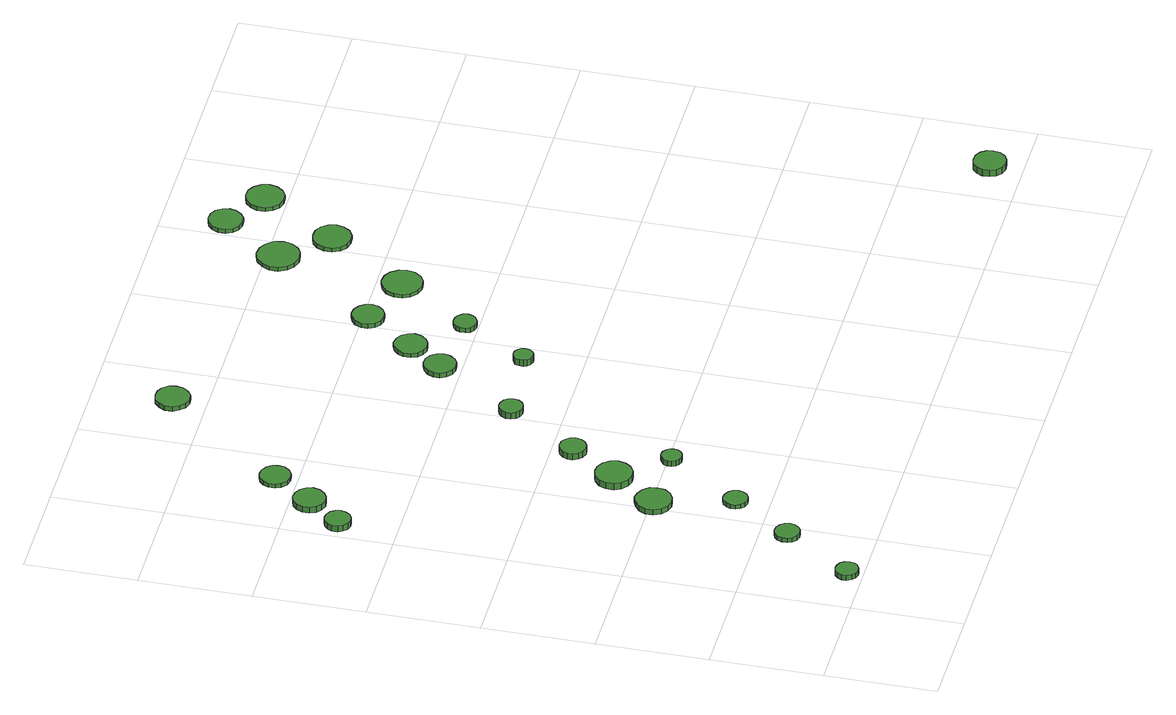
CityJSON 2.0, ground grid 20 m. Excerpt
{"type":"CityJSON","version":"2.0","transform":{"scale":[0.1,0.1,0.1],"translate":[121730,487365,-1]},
"CityObjects":{
"tree1":{"type":"SolitaryVegetationObject","attributes":{"function":"something"},"geometry":[{"type":"MultiSurface","lod":"1","boundaries":[[[0,1,2,3,4,5,6,7,8,9,10,11,12,13,14]],[[15,16,17,18,19,20,21,22,23,24,25,26,27,28,29]],[[0,29,28,1]],[[1,28,27,2]],[[2,27,26,3]],[[3,26,25,4]],[[4,25,24,5]],[[5,24,23,6]],[[6,23,22,7]],[[7,22,21,8]],[[8,21,20,9]],[[9,20,19,10]],[[10,19,18,11]],[[11,18,17,12]],[[12,17,16,13]],[[13,16,15,14]],[[14,15,29,0]]]}]},
"tree2":{"type":"SolitaryVegetationObject","attributes":{"function":"something"},"geometry":[{"type":"MultiSurface","lod":"1","boundaries":[[[30,31,32,33,34,35,36,37,38,39,40,41,42,43,44]],[[45,46,47,48,49,50,51,52,53,54,55,56,57,58,59]],[[30,59,58,31]],[[31,58,57,32]],[[32,57,56,33]],[[33,56,55,34]],[[34,55,54,35]],[[35,54,53,36]],[[36,53,52,37]],[[37,52,51,38]],[[38,51,50,39]],[[39,50,49,40]],[[40,49,48,41]],[[41,48,47,42]],[[42,47,46,43]],[[43,46,45,44]],[[44,45,59,30]]]}]},
"tree3":{"type":"SolitaryVegetationObject","attributes":{"function":"something"},"geometry":[{"type":"MultiSurface","lod":"1","boundaries":[[[60,61,62,63,64,65,66,67,68,69,70,71,72,73,74]],[[75,76,77,78,79,80,81,82,83,84,85,86,87,88,89]],[[60,89,88,61]],[[61,88,87,62]],[[62,87,86,63]],[[63,86,85,64]],[[64,85,84,65]],[[65,84,83,66]],[[66,83,82,67]],[[67,82,81,68]],[[68,81,80,69]],[[69,80,79,70]],[[70,79,78,71]],[[71,78,77,72]],[[72,77,76,73]],[[73,76,75,74]],[[74,75,89,60]]]}]},
"tree4":{"type":"SolitaryVegetationObject","attributes":{"function":"something"},"geometry":[{"type":"MultiSurface","lod":"1","boundaries":[[[90,91,92,93,94,95,96,97,98,99,100,101,102,103,104]],[[105,106,107,108,109,110,111,112,113,114,115,116,117,118,119]],[[90,119,118,91]],[[91,118,117,92]],[[92,117,116,93]],[[93,116,115,94]],[[94,115,114,95]],[[95,114,113,96]],[[96,113,112,97]],[[97,112,111,98]],[[98,111,110,99]],[[99,110,109,100]],[[100,109,108,101]],[[101,108,107,102]],[[102,107,106,103]],[[103,106,105,104]],[[104,105,119,90]]]}]},
"tree5":{"type":"SolitaryVegetationObject","attributes":{"function":"something"},"geometry":[{"type":"MultiSurface","lod":"1","boundaries":[[[120,121,122,123,124,125,126,127,128,129,130,131,132,133,134]],[[135,136,137,138,139,140,141,142,143,144,145,146,147,148,149]],[[120,149,148,121]],[[121,148,147,122]],[[122,147,146,123]],[[123,146,145,124]],[[124,145,144,125]],[[125,144,143,126]],[[126,143,142,127]],[[127,142,141,128]],[[128,141,140,129]],[[129,140,139,130]],[[130,139,138,131]],[[131,138,137,132]],[[132,137,136,133]],[[133,136,135,134]],[[134,135,149,120]]]}]},
"tree6":{"type":"SolitaryVegetationObject","attributes":{"function":"something"},"geometry":[{"type":"MultiSurface","lod":"1","boundaries":[[[150,151,152,153,154,155,156,157,158,159,160,161,162,163,164]],[[165,166,167,168,169,170,171,172,173,174,175,176,177,178,179]],[[150,179,178,151]],[[151,178,177,152]],[[152,177,176,153]],[[153,176,175,154]],[[154,175,174,155]],[[155,174,173,156]],[[156,173,172,157]],[[157,172,171,158]],[[158,171,170,159]],[[159,170,169,160]],[[160,169,168,161]],[[161,168,167,162]],[[162,167,166,163]],[[163,166,165,164]],[[164,165,179,150]]]}]},
"tree7":{"type":"SolitaryVegetationObject","attributes":{"function":"something"},"geometry":[{"type":"MultiSurface","lod":"1","boundaries":[[[180,181,182,183,184,185,186,187,188,189,190,191,192,193,194]],[[195,196,197,198,199,200,201,202,203,204,205,206,207,208,209]],[[180,209,208,181]],[[181,208,207,182]],[[182,207,206,183]],[[183,206,205,184]],[[184,205,204,185]],[[185,204,203,186]],[[186,203,202,187]],[[187,202,201,188]],[[188,201,200,189]],[[189,200,199,190]],[[190,199,198,191]],[[191,198,197,192]],[[192,197,196,193]],[[193,196,195,194]],[[194,195,209,180]]]}]},
"tree8":{"type":"SolitaryVegetationObject","attributes":{"function":"something"},"geometry":[{"type":"MultiSurface","lod":"1","boundaries":[[[210,211,212,213,214,215,216,217,218,219,220,221,222,223,224]],[[225,226,227,228,229,230,231,232,233,234,235,236,237,238,239]],[[210,239,238,211]],[[211,238,237,212]],[[212,237,236,213]],[[213,236,235,214]],[[214,235,234,215]],[[215,234,233,216]],[[216,233,232,217]],[[217,232,231,218]],[[218,231,230,219]],[[219,230,229,220]],[[220,229,228,221]],[[221,228,227,222]],[[222,227,226,223]],[[223,226,225,224]],[[224,225,239,210]]]}]},
"tree9":{"type":"SolitaryVegetationObject","attributes":{"function":"something"},"geometry":[{"type":"MultiSurface","lod":"1","boundaries":[[[240,241,242,243,244,245,246,247,248,249,250,251,252,253,254]],[[255,256,257,258,259,260,261,262,263,264,265,266,267,268,269]],[[240,269,268,241]],[[241,268,267,242]],[[242,267,266,243]],[[243,266,265,244]],[[244,265,264,245]],[[245,264,263,246]],[[246,263,262,247]],[[247,262,261,248]],[[248,261,260,249]],[[249,260,259,250]],[[250,259,258,251]],[[251,258,257,252]],[[252,257,256,253]],[[253,256,255,254]],[[254,255,269,240]]]}]},
"tree10":{"type":"SolitaryVegetationObject","attributes":{"function":"something"},"geometry":[{"type":"MultiSurface","lod":"1","boundaries":[[[270,271,272,273,274,275,276,277,278,279,280,281,282,283,284]],[[285,286,287,288,289,290,291,292,293,294,295,296,297,298,299]],[[270,299,298,271]],[[271,298,297,272]],[[272,297,296,273]],[[273,296,295,274]],[[274,295,294,275]],[[275,294,293,276]],[[276,293,292,277]],[[277,292,291,278]],[[278,291,290,279]],[[279,290,289,280]],[[280,289,288,281]],[[281,288,287,282]],[[282,287,286,283]],[[283,286,285,284]],[[284,285,299,270]]]}]},
"tree11":{"type":"SolitaryVegetationObject","attributes":{"function":"something"},"geometry":[{"type":"MultiSurface","lod":"1","boundaries":[[[300,301,302,303,304,305,306,307,308,309,310,311,312,313,314]],[[315,316,317,318,319,320,321,322,323,324,325,326,327,328,329]],[[300,329,328,301]],[[301,328,327,302]],[[302,327,326,303]],[[303,326,325,304]],[[304,325,324,305]],[[305,324,323,306]],[[306,323,322,307]],[[307,322,321,308]],[[308,321,320,309]],[[309,320,319,310]],[[310,319,318,311]],[[311,318,317,312]],[[312,317,316,313]],[[313,316,315,314]],[[314,315,329,300]]]}]},
"tree12":{"type":"SolitaryVegetationObject","attributes":{"function":"something"},"geometry":[{"type":"MultiSurface","lod":"1","boundaries":[[[330,331,332,333,334,335,336,337,338,339,340,341,342,343,344]],[[345,346,347,348,349,350,351,352,353,354,355,356,357,358,359]],[[330,359,358,331]],[[331,358,357,332]],[[332,357,356,333]],[[333,356,355,334]],[[334,355,354,335]],[[335,354,353,336]],[[336,353,352,337]],[[337,352,351,338]],[[338,351,350,339]],[[339,350,349,340]],[[340,349,348,341]],[[341,348,347,342]],[[342,347,346,343]],[[343,346,345,344]],[[344,345,359,330]]]}]},
"tree13":{"type":"SolitaryVegetationObject","attributes":{"function":"something"},"geometry":[{"type":"MultiSurface","lod":"1","boundaries":[[[360,361,362,363,364,365,366,367,368,369,370,371,372,373,374]],[[375,376,377,378,379,380,381,382,383,384,385,386,387,388,389]],[[360,389,388,361]],[[361,388,387,362]],[[362,387,386,363]],[[363,386,385,364]],[[364,385,384,365]],[[365,384,383,366]],[[366,383,382,367]],[[367,382,381,368]],[[368,381,380,369]],[[369,380,379,370]],[[370,379,378,371]],[[371,378,377,372]],[[372,377,376,373]],[[373,376,375,374]],[[374,375,389,360]]]}]},
"tree14":{"type":"SolitaryVegetationObject","attributes":{"function":"something"},"geometry":[{"type":"MultiSurface","lod":"1","boundaries":[[[390,391,392,393,394,395,396,397,398,399,400,401,402,403,404]],[[405,406,407,408,409,410,411,412,413,414,415,416,417,418,419]],[[390,419,418,391]],[[391,418,417,392]],[[392,417,416,393]],[[393,416,415,394]],[[394,415,414,395]],[[395,414,413,396]],[[396,413,412,397]],[[397,412,411,398]],[[398,411,410,399]],[[399,410,409,400]],[[400,409,408,401]],[[401,408,407,402]],[[402,407,406,403]],[[403,406,405,404]],[[404,405,419,390]]]}]},
"tree15":{"type":"SolitaryVegetationObject","attributes":{"function":"something"},"geometry":[{"type":"MultiSurface","lod":"1","boundaries":[[[420,421,422,423,424,425,426,427,428,429,430,431,432,433,434]],[[435,436,437,438,439,440,441,442,443,444,445,446,447,448,449]],[[420,449,448,421]],[[421,448,447,422]],[[422,447,446,423]],[[423,446,445,424]],[[424,445,444,425]],[[425,444,443,426]],[[426,443,442,427]],[[427,442,441,428]],[[428,441,440,429]],[[429,440,439,430]],[[430,439,438,431]],[[431,438,437,432]],[[432,437,436,433]],[[433,436,435,434]],[[434,435,449,420]]]}]},
"tree16":{"type":"SolitaryVegetationObject","attributes":{"function":"something"},"geometry":[{"type":"MultiSurface","lod":"1","boundaries":[[[450,451,452,453,454,455,456,457,458,459,460,461,462,463,464]],[[465,466,467,468,469,470,471,472,473,474,475,476,477,478,479]],[[450,479,478,451]],[[451,478,477,452]],[[452,477,476,453]],[[453,476,475,454]],[[454,475,474,455]],[[455,474,473,456]],[[456,473,472,457]],[[457,472,471,458]],[[458,471,470,459]],[[459,470,469,460]],[[460,469,468,461]],[[461,468,467,462]],[[462,467,466,463]],[[463,466,465,464]],[[464,465,479,450]]]}]},
"tree17":{"type":"SolitaryVegetationObject","attributes":{"function":"something"},"geometry":[{"type":"MultiSurface","lod":"1","boundaries":[[[480,481,482,483,484,485,486,487,488,489,490,491,492,493,494]],[[495,496,497,498,499,500,501,502,503,504,505,506,507,508,509]],[[480,509,508,481]],[[481,508,507,482]],[[482,507,506,483]],[[483,506,505,484]],[[484,505,504,485]],[[485,504,503,486]],[[486,503,502,487]],[[487,502,501,488]],[[488,501,500,489]],[[489,500,499,490]],[[490,499,498,491]],[[491,498,497,492]],[[492,497,496,493]],[[493,496,495,494]],[[494,495,509,480]]]}]},
"tree18":{"type":"SolitaryVegetationObject","attributes":{"function":"something"},"geometry":[{"type":"MultiSurface","lod":"1","boundaries":[[[510,511,512,513,514,515,516,517,518,519,520,521,522,523,524]],[[525,526,527,528,529,530,531,532,533,534,535,536,537,538,539]],[[510,539,538,511]],[[511,538,537,512]],[[512,537,536,513]],[[513,536,535,514]],[[514,535,534,515]],[[515,534,533,516]],[[516,533,532,517]],[[517,532,531,518]],[[518,531,530,519]],[[519,530,529,520]],[[520,529,528,521]],[[521,528,527,522]],[[522,527,526,523]],[[523,526,525,524]],[[524,525,539,510]]]}]},
"tree19":{"type":"SolitaryVegetationObject","attributes":{"function":"something"},"geometry":[{"type":"MultiSurface","lod":"1","boundaries":[[[540,541,542,543,544,545,546,547,548,549,550,551,552,553,554]],[[555,556,557,558,559,560,561,562,563,564,565,566,567,568,569]],[[540,569,568,541]],[[541,568,567,542]],[[542,567,566,543]],[[543,566,565,544]],[[544,565,564,545]],[[545,564,563,546]],[[546,563,562,547]],[[547,562,561,548]],[[548,561,560,549]],[[549,560,559,550]],[[550,559,558,551]],[[551,558,557,552]],[[552,557,556,553]],[[553,556,555,554]],[[554,555,569,540]]]}]},
"tree20":{"type":"SolitaryVegetationObject","attributes":{"function":"something"},"geometry":[{"type":"MultiSurface","lod":"1","boundaries":[[[570,571,572,573,574,575,576,577,578,579,580,581,582,583,584]],[[585,586,587,588,589,590,591,592,593,594,595,596,597,598,599]],[[570,599,598,571]],[[571,598,597,572]],[[572,597,596,573]],[[573,596,595,574]],[[574,595,594,575]],[[575,594,593,576]],[[576,593,592,577]],[[577,592,591,578]],[[578,591,590,579]],[[579,590,589,580]],[[580,589,588,581]],[[581,588,587,582]],[[582,587,586,583]],[[583,586,585,584]],[[584,585,599,570]]]}]},
"tree21":{"type":"SolitaryVegetationObject","attributes":{"function":"something"},"geometry":[{"type":"MultiSurface","lod":"1","boundaries":[[[600,601,602,603,604,605,606,607,608,609,610,611,612,613,614]],[[615,616,617,618,619,620,621,622,623,624,625,626,627,628,629]],[[600,629,628,601]],[[601,628,627,602]],[[602,627,626,603]],[[603,626,625,604]],[[604,625,624,605]],[[605,624,623,606]],[[606,623,622,607]],[[607,622,621,608]],[[608,621,620,609]],[[609,620,619,610]],[[610,619,618,611]],[[611,618,617,612]],[[612,617,616,613]],[[613,616,615,614]],[[614,615,629,600]]]}]},
"tree22":{"type":"SolitaryVegetationObject","attributes":{"function":"something"},"geometry":[{"type":"MultiSurface","lod":"1","boundaries":[[[630,631,632,633,634,635,636,637,638,639,640,641,642,643,644]],[[645,646,647,648,649,650,651,652,653,654,655,656,657,658,659]],[[630,659,658,631]],[[631,658,657,632]],[[632,657,656,633]],[[633,656,655,634]],[[634,655,654,635]],[[635,654,653,636]],[[636,653,652,637]],[[637,652,651,638]],[[638,651,650,639]],[[639,650,649,640]],[[640,649,648,641]],[[641,648,647,642]],[[642,647,646,643]],[[643,646,645,644]],[[644,645,659,630]]]}]},
"tree23":{"type":"SolitaryVegetationObject","attributes":{"function":"something"},"geometry":[{"type":"MultiSurface","lod":"1","boundaries":[[[660,661,662,663,664,665,666,667,668,669,670,671,672,673,674]],[[675,676,677,678,679,680,681,682,683,684,685,686,687,688,689]],[[660,689,688,661]],[[661,688,687,662]],[[662,687,686,663]],[[663,686,685,664]],[[664,685,684,665]],[[665,684,683,666]],[[666,683,682,667]],[[667,682,681,668]],[[668,681,680,669]],[[669,680,679,670]],[[670,679,678,671]],[[671,678,677,672]],[[672,677,676,673]],[[673,676,675,674]],[[674,675,689,660]]]}]}
},
"vertices":[
[117,29,16],[116,37,16],[111,44,16],[103,48,16],[95,49,16],[87,47,16],[81,41,16],[77,33,16],[77,25,16],[81,17,16],[87,11,16],[95,9,16],[103,10,16],[111,14,16],[116,21,16],[116,21,6],[111,14,6],[103,10,6],[95,9,6],[87,11,6],[81,17,6],[77,25,6],[77,33,6],[81,41,6],[87,47,6],[95,49,6],[103,48,6],[111,44,6],[116,37,6],[117,29,6],
[203,153,15],[201,162,15],[196,169,15],[188,174,15],[179,175,15],[170,172,15],[163,166,15],[160,158,15],[160,148,15],[163,140,15],[170,134,15],[179,131,15],[188,132,15],[196,137,15],[201,144,15],[201,144,6],[196,137,6],[188,132,6],[179,131,6],[170,134,6],[163,140,6],[160,148,6],[160,158,6],[163,166,6],[170,172,6],[179,175,6],[188,174,6],[196,169,6],[201,162,6],[203,153,6],
[52,904,24],[50,913,24],[45,921,24],[36,926,24],[27,927,24],[18,924,24],[11,917,24],[7,909,24],[7,899,24],[11,891,24],[18,884,24],[27,881,24],[36,882,24],[45,887,24],[50,895,24],[50,895,12],[45,887,12],[36,882,12],[27,881,12],[18,884,12],[11,891,12],[7,899,12],[7,909,12],[11,917,12],[18,924,12],[27,927,12],[36,926,12],[45,921,12],[50,913,12],[52,904,12],
[275,260,15],[273,269,15],[268,276,15],[260,281,15],[251,282,15],[242,279,15],[236,273,15],[232,265,15],[232,256,15],[236,248,15],[242,242,15],[251,239,15],[260,240,15],[268,244,15],[273,252,15],[273,252,7],[268,244,7],[260,240,7],[251,239,7],[242,242,7],[236,248,7],[232,256,7],[232,265,7],[236,273,7],[242,279,7],[251,282,7],[260,281,7],[268,276,7],[273,269,7],[275,260,7],
[248,395,17],[246,409,17],[238,419,17],[226,426,17],[213,428,17],[200,423,17],[190,414,17],[184,402,17],[184,389,17],[190,376,17],[200,367,17],[213,363,17],[226,365,17],[238,371,17],[246,382,17],[246,382,7],[238,371,7],[226,365,7],[213,363,7],[200,367,7],[190,376,7],[184,389,7],[184,402,7],[190,414,7],[200,423,7],[213,428,7],[226,426,7],[238,419,7],[246,409,7],[248,395,7],
[112,966,19],[109,978,19],[102,987,19],[92,993,19],[80,995,19],[69,991,19],[60,983,19],[55,972,19],[55,960,19],[60,949,19],[69,941,19],[80,937,19],[92,939,19],[102,945,19],[109,954,19],[109,954,7],[102,945,7],[92,939,7],[80,937,7],[69,941,7],[60,949,7],[55,960,7],[55,972,7],[60,983,7],[69,991,7],[80,995,7],[92,993,7],[102,987,7],[109,978,7],[112,966,7],
[304,477,20],[301,491,20],[293,502,20],[281,509,20],[268,510,20],[255,506,20],[244,497,20],[239,484,20],[239,470,20],[244,458,20],[255,449,20],[268,445,20],[281,446,20],[293,453,20],[301,464,20],[301,464,7],[293,453,7],[281,446,7],[268,445,7],[255,449,7],[244,458,7],[239,470,7],[239,484,7],[244,497,7],[255,506,7],[268,510,7],[281,509,7],[293,502,7],[301,491,7],[304,477,7],
[166,1039,15],[164,1050,15],[157,1059,15],[147,1065,15],[136,1066,15],[125,1063,15],[116,1055,15],[112,1045,15],[112,1033,15],[116,1023,15],[125,1015,15],[136,1012,15],[147,1013,15],[157,1019,15],[164,1028,15],[164,1028,7],[157,1019,7],[147,1013,7],[136,1012,7],[125,1015,7],[116,1023,7],[112,1033,7],[112,1045,7],[116,1055,7],[125,1063,7],[136,1066,7],[147,1065,7],[157,1059,7],[164,1050,7],[166,1039,7],
[362,393,18],[361,401,18],[356,407,18],[350,411,18],[342,412,18],[335,409,18],[329,404,18],[326,397,18],[326,390,18],[329,383,18],[335,378,18],[342,375,18],[350,376,18],[356,380,18],[361,386,18],[361,386,7],[356,380,7],[350,376,7],[342,375,7],[335,378,7],[329,383,7],[326,390,7],[326,397,7],[329,404,7],[335,409,7],[342,412,7],[350,411,7],[356,407,7],[361,401,7],[362,393,7],
[347,562,24],[345,571,24],[339,579,24],[331,584,24],[321,585,24],[311,582,24],[304,575,24],[300,566,24],[300,557,24],[304,548,24],[311,541,24],[321,538,24],[331,539,24],[339,544,24],[345,552,24],[345,552,12],[339,544,12],[331,539,12],[321,538,12],[311,541,12],[304,548,12],[300,557,12],[300,566,12],[304,575,12],[311,582,12],[321,585,12],[331,584,12],[339,579,12],[345,571,12],[347,562,12],
[431,690,25],[429,699,25],[424,706,25],[416,710,25],[408,711,25],[399,708,25],[393,702,25],[389,694,25],[389,686,25],[393,678,25],[399,672,25],[408,669,25],[416,670,25],[424,674,25],[429,681,25],[429,681,13],[424,674,13],[416,670,13],[408,669,13],[399,672,13],[393,678,13],[389,686,13],[389,694,13],[393,702,13],[399,708,13],[408,711,13],[416,710,13],[424,706,13],[429,699,13],[431,690,13],
[347,1260,16],[345,1273,16],[337,1283,16],[327,1289,16],[314,1290,16],[302,1287,16],[293,1278,16],[287,1267,16],[287,1254,16],[293,1243,16],[302,1234,16],[314,1230,16],[327,1231,16],[337,1238,16],[345,1248,16],[345,1248,7],[337,1238,7],[327,1231,7],[314,1230,7],[302,1234,7],[293,1243,7],[287,1254,7],[287,1267,7],[293,1278,7],[302,1287,7],[314,1290,7],[327,1289,7],[337,1283,7],[345,1273,7],[347,1260,7],
[542,838,16],[539,850,16],[532,860,16],[522,866,16],[510,867,16],[499,863,16],[490,855,16],[485,844,16],[485,832,16],[490,822,16],[499,814,16],[510,810,16],[522,811,16],[532,817,16],[539,827,16],[539,827,7],[532,817,7],[522,811,7],[510,810,7],[499,814,7],[490,822,7],[485,832,7],[485,844,7],[490,855,7],[499,863,7],[510,867,7],[522,866,7],[532,860,7],[539,850,7],[542,838,7],
[580,705,22],[579,712,22],[575,717,22],[569,721,22],[562,722,22],[555,719,22],[549,715,22],[547,708,22],[547,701,22],[549,694,22],[555,690,22],[562,687,22],[569,688,22],[575,692,22],[579,698,22],[579,698,9],[575,692,9],[569,688,9],[562,687,9],[555,690,9],[549,694,9],[547,701,9],[547,708,9],[549,715,9],[555,719,9],[562,722,9],[569,721,9],[575,717,9],[579,712,9],[580,705,9],
[588,900,15],[585,912,15],[578,922,15],[568,928,15],[555,930,15],[544,926,15],[535,918,15],[530,907,15],[530,894,15],[535,883,15],[544,875,15],[555,871,15],[568,873,15],[578,879,15],[585,888,15],[585,888,7],[578,879,7],[568,873,7],[555,871,7],[544,875,7],[535,883,7],[530,894,7],[530,907,7],[535,918,7],[544,926,7],[555,930,7],[568,928,7],[578,922,7],[585,912,7],[588,900,7],
[662,824,16],[660,833,16],[655,840,16],[647,844,16],[639,845,16],[631,842,16],[624,836,16],[621,829,16],[621,820,16],[624,812,16],[631,806,16],[639,804,16],[647,805,16],[655,809,16],[660,816,16],[660,816,7],[655,809,7],[647,805,7],[639,804,7],[631,806,7],[624,812,7],[621,820,7],[621,829,7],[624,836,7],[631,842,7],[639,845,7],[647,844,7],[655,840,7],[660,833,7],[662,824,7],
[652,990,16],[649,1002,16],[642,1011,16],[632,1017,16],[620,1019,16],[609,1015,16],[600,1007,16],[595,996,16],[595,984,16],[600,973,16],[609,965,16],[620,962,16],[632,963,16],[642,969,16],[649,978,16],[649,978,7],[642,969,7],[632,963,7],[620,962,7],[609,965,7],[600,973,7],[595,984,7],[595,996,7],[600,1007,7],[609,1015,7],[620,1019,7],[632,1017,7],[642,1011,7],[649,1002,7],[652,990,7],
[764,955,14],[761,969,14],[752,982,14],[740,989,14],[725,991,14],[711,986,14],[699,976,14],[693,962,14],[693,947,14],[699,934,14],[711,924,14],[725,919,14],[740,921,14],[752,928,14],[761,940,14],[761,940,7],[752,928,7],[740,921,7],[725,919,7],[711,924,7],[699,934,7],[693,947,7],[693,962,7],[699,976,7],[711,986,7],[725,991,7],[740,989,7],[752,982,7],[761,969,7],[764,955,7],
[795,1178,15],[792,1194,15],[782,1206,15],[769,1214,15],[753,1216,15],[738,1211,15],[727,1200,15],[720,1186,15],[720,1171,15],[727,1156,15],[738,1146,15],[753,1141,15],[769,1143,15],[782,1150,15],[792,1163,15],[792,1163,7],[782,1150,7],[769,1143,7],[753,1141,7],[738,1146,7],[727,1156,7],[720,1171,7],[720,1186,7],[727,1200,7],[738,1211,7],[753,1216,7],[769,1214,7],[782,1206,7],[792,1194,7],[795,1178,7],
[862,1101,15],[859,1115,15],[851,1126,15],[839,1133,15],[825,1134,15],[811,1130,15],[801,1121,15],[795,1108,15],[795,1094,15],[801,1081,15],[811,1072,15],[825,1068,15],[839,1069,15],[851,1076,15],[859,1088,15],[859,1088,7],[851,1076,7],[839,1069,7],[825,1068,7],[811,1072,7],[801,1081,7],[795,1094,7],[795,1108,7],[801,1121,7],[811,1130,7],[825,1134,7],[839,1133,7],[851,1126,7],[859,1115,7],[862,1101,7],
[866,1289,15],[863,1301,15],[856,1312,15],[845,1318,15],[832,1319,15],[820,1315,15],[811,1307,15],[806,1295,15],[806,1283,15],[811,1271,15],[820,1263,15],[832,1259,15],[845,1260,15],[856,1267,15],[863,1277,15],[863,1277,7],[856,1267,7],[845,1260,7],[832,1259,7],[820,1263,7],[811,1271,7],[806,1283,7],[806,1295,7],[811,1307,7],[820,1315,7],[832,1319,7],[845,1318,7],[856,1312,7],[863,1301,7],[866,1289,7],
[949,1239,15],[946,1252,15],[937,1264,15],[925,1271,15],[911,1272,15],[898,1268,15],[888,1258,15],[882,1246,15],[882,1231,15],[888,1219,15],[898,1209,15],[911,1205,15],[925,1206,15],[937,1213,15],[946,1225,15],[946,1225,7],[937,1213,7],[925,1206,7],[911,1205,7],[898,1209,7],[888,1219,7],[882,1231,7],[882,1246,7],[888,1258,7],[898,1268,7],[911,1272,7],[925,1271,7],[937,1264,7],[946,1252,7],[949,1239,7],
[1304,56,31],[1302,67,31],[1295,77,31],[1284,83,31],[1272,84,31],[1261,81,31],[1252,73,31],[1247,62,31],[1247,50,31],[1252,39,31],[1261,30,31],[1272,27,31],[1284,28,31],[1295,34,31],[1302,44,31],[1302,44,18],[1295,34,18],[1284,28,18],[1272,27,18],[1261,30,18],[1252,39,18],[1247,50,18],[1247,62,18],[1252,73,18],[1261,81,18],[1272,84,18],[1284,83,18],[1295,77,18],[1302,67,18],[1304,56,18]
]}
